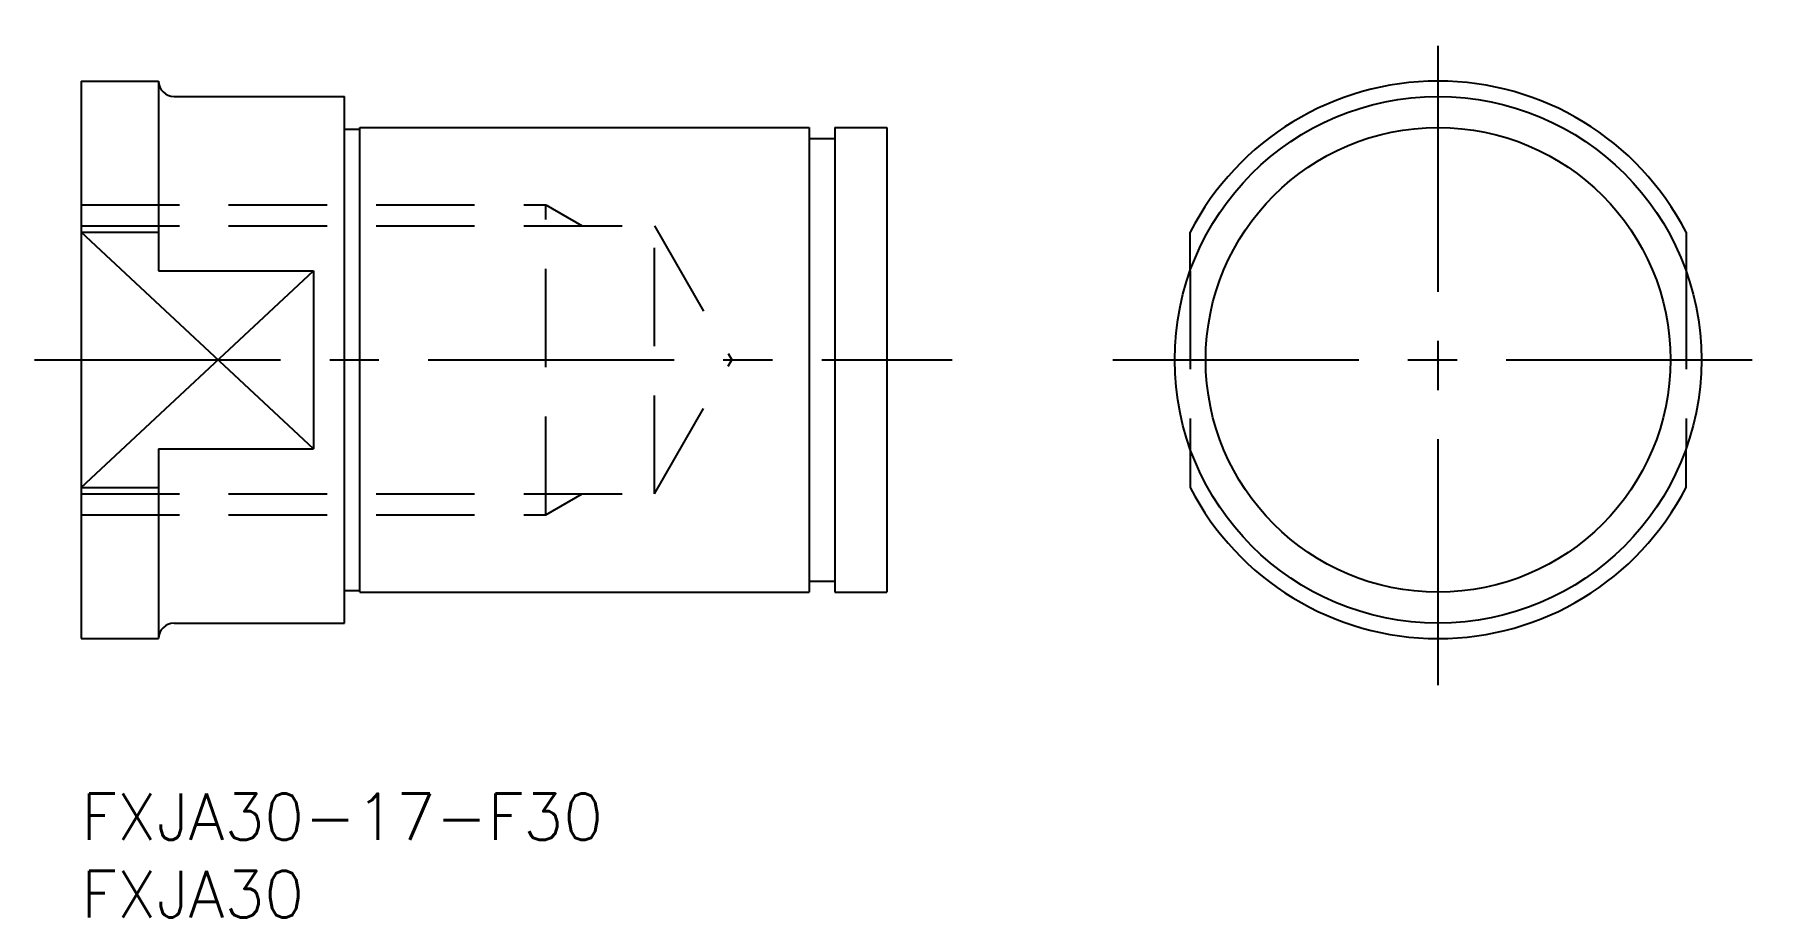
# Model space of a CAD drawing. Extents: x -3 to 109, y -8 to 49.
import ezdxf

# ---------------------------------------------------------------- set-up
doc = ezdxf.new("R2010")
doc.units = 0
doc.header["$LTSCALE"] = 0.5
doc.linetypes.add('CENTER', pattern=[50.8, 31.75, -6.35, 6.35, -6.35])
doc.linetypes.add('DASHED', pattern=[19.05, 12.7, -6.35])
for name, color, linetype in [('MSM_CENTER', 1, 'CENTER'), ('MSM_CONTINUOUS', 7, 'CONTINUOUS'), ('MSM_DASHED', 4, 'DASHED'), ('MSM_NARROW', 5, 'CONTINUOUS'), ('MSM_PART_NUMBER', 7, 'CONTINUOUS')]:
    doc.layers.add(name, color=color, linetype=linetype)
doc.styles.get("Standard").update_dxf_attribs({"font": 'txt.shx', "height": 3, "bigfont": 'bigfont.shx'})

# ---------------------------------------------------------------- blocks, each defined once
blk = doc.blocks.new('*U7')
at = {"layer": 'MSM_PART_NUMBER'}
blk.add_text('FXJA30-17-F30', height=3, dxfattribs=at).set_placement((0, -3))
blk = doc.blocks.new('*U8')
at = {"layer": 'MSM_PART_NUMBER'}
blk.add_text('FXJA30', height=3, dxfattribs=at).set_placement((0, -8))

msp = doc.modelspace()

# ---------------------------------------------------------------- linework, layer by layer
at = {"layer": 'MSM_CENTER'}
for p, q in [((87.58, 7), (87.58, 49)), ((-3, 28), (56.23, 28)), ((66.58, 28), (108.58, 28))]:
    msp.add_line(p, q, dxfattribs=at)
at = {"layer": 'MSM_CONTINUOUS'}
for p, q in [((0, 46), (0, 10)), ((0, 46), (5, 46)), ((5, 46), (5, 33.74)), ((6, 45), (17, 45)), ((17, 11), (17, 45)), ((17, 42.9), (18, 42.9)), ((18, 43), (47, 43)), ((18, 13), (18, 43)), ((47, 43), (47, 13)), ((48.65, 43), (52, 43)), ((48.65, 43), (48.65, 13)), ((52, 43), (52, 13)), ((47, 42.3), (48.65, 42.3)), ((0, 36.25), (5, 36.25)), ((71.58, 33.74), (71.58, 36.25)), ((103.58, 36.25), (103.58, 33.74)), ((5, 33.74), (15, 33.74)), ((15, 33.74), (15, 22.26)), ((5, 22.26), (15, 22.26)), ((5, 22.26), (5, 10)), ((71.58, 22.26), (71.58, 19.75)), ((103.58, 19.75), (103.58, 22.26)), ((0, 19.75), (5, 19.75)), ((47, 13.7), (48.65, 13.7)), ((17, 13.1), (18, 13.1)), ((18, 13), (47, 13)), ((48.65, 13), (52, 13)), ((6, 11), (17, 11)), ((0, 10), (5, 10))]:
    msp.add_line(p, q, dxfattribs=at)
for radius in [17, 15]:
    msp.add_circle((87.58, 28), radius, dxfattribs=at)
for centre, radius, start, end in [((6, 46), 1, 180, 270), ((87.58, 28), 18, 27.266, 152.734), ((87.58, 28), 18, 207.266, 332.734), ((6, 10), 1, 90, 180)]:
    msp.add_arc(centre, radius, start, end, dxfattribs=at)
at = {"layer": 'MSM_DASHED'}
for p, q in [((0, 38), (30, 38)), ((30, 18), (30, 38)), ((30, 38), (32.34, 36.65)), ((0, 36.65), (37, 36.65)), ((37, 36.65), (41.99, 28)), ((37, 19.35), (37, 36.65)), ((71.58, 33.74), (71.58, 22.26)), ((103.58, 33.74), (103.58, 22.26)), ((37, 19.35), (41.99, 28)), ((0, 19.35), (37, 19.35)), ((30, 18), (32.34, 19.35)), ((0, 18), (30, 18))]:
    msp.add_line(p, q, dxfattribs=at)
at = {"layer": 'MSM_NARROW'}
for p, q in [((15, 22.26), (0, 36.25)), ((0, 19.75), (15, 33.74))]:
    msp.add_line(p, q, dxfattribs=at)

# ---------------------------------------------------------------- block references
at = {"layer": 'MSM_CONTINUOUS'}
for name in ['*U7', '*U8']:
    msp.add_blockref(name, (0, 0), dxfattribs=at)

doc.saveas('drawing.dxf')
